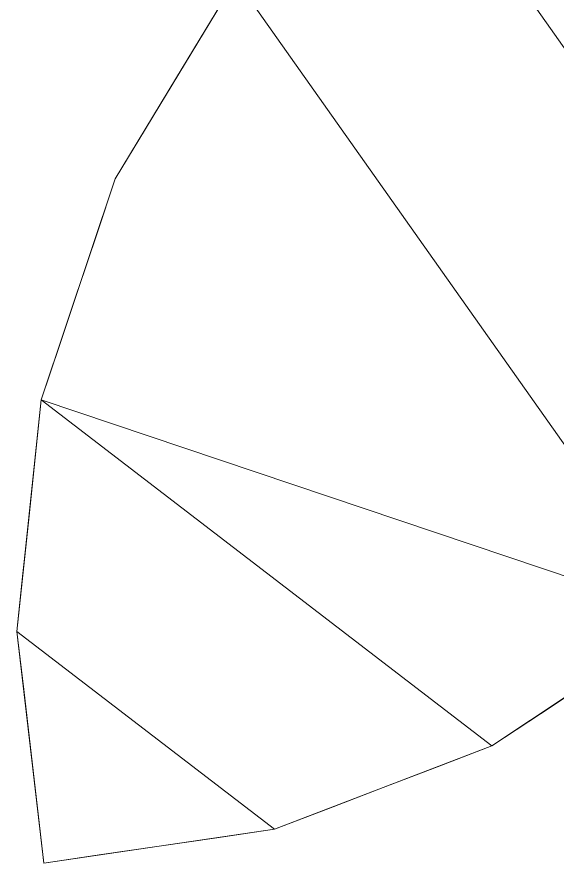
# Model space of a CAD drawing. Header units: inches. Extents: x -61 to 102, y -96 to 56.
# Drawn here: x 29.1 to 40.59, y -35.37 to -17.37 of the extents above; entities that cross this region are included whole.
import ezdxf

# ---------------------------------------------------------------- set-up
doc = ezdxf.new("R2010")
doc.units = ezdxf.units.IN
doc.header["$MEASUREMENT"] = 0
doc.layers.add('Def', color=159, linetype='Continuous', lineweight=9)

msp = doc.modelspace()

# ---------------------------------------------------------------- meshes
at = {"layer": 'Def', "color": 159}
mesh = msp.add_polyface(dxfattribs=at)
corners = [(51.433, -12.687, 31.7), (50.858, -7.762, 31.7), (45.952, -8.481, 31.7), (41.323, -10.255, 31.7), (37.192, -12.997, 31.7), (33.76, -16.575, 31.7), (31.192, -20.816, 31.7), (29.613, -25.515, 31.7), (29.098, -30.446, 31.7), (29.673, -35.371, 31.7), (34.578, -34.651, 31.7), (39.208, -32.878, 31.7), (43.339, -30.136, 31.7), (46.771, -26.558, 31.7), (49.339, -22.317, 31.7), (50.918, -17.618, 31.7)]
mesh.append_faces([[corners[k] for k in face] for face in [(12, 7, 11)]], dxfattribs={"vtx0": -1, "vtx1": -1, "color": 159})
mesh.append_faces([[corners[k] for k in face] for face in [(13, 4, 5, 12), (11, 7, 8, 10)]], dxfattribs={"vtx0": -1, "vtx2": -1, "color": 159})
mesh.append_faces([[corners[k] for k in face] for face in [(12, 5, 6, 7)]], dxfattribs={"vtx0": -1, "vtx3": -1, "color": 159})
mesh.append_faces([[corners[k] for k in face] for face in [(2, 3, 0, 1)]], dxfattribs={"vtx1": -1, "color": 159})
mesh.append_faces([[corners[k] for k in face] for face in [(14, 15, 4, 13)]], dxfattribs={"vtx1": -1, "vtx2": -1, "color": 159})
mesh.append_faces([[corners[k] for k in face] for face in [(3, 4, 15, 0)]], dxfattribs={"vtx1": -1, "vtx3": -1, "color": 159})
mesh.append_faces([[corners[k] for k in face] for face in [(8, 9, 10)]], dxfattribs={"vtx2": -1, "color": 159})
mesh = msp.add_polyface(dxfattribs=at)
corners = [(33.76, -16.575), (33.118, -17.635), (32.476, -18.695), (31.834, -19.755), (31.192, -20.816), (31.192, -20.816, 31.7), (33.76, -16.575, 31.7)]
mesh.append_faces([[corners[k] for k in face] for face in [(6, 1, 2), (2, 5, 6), (5, 2, 3)]], dxfattribs={"vtx0": -1, "vtx2": -1, "color": 159})
mesh.append_faces([[corners[k] for k in face] for face in [(6, 0, 1), (3, 4, 5)]], dxfattribs={"vtx2": -1, "color": 159})
mesh = msp.add_polyface(dxfattribs=at)
corners = [(31.192, -20.816), (30.797, -21.991), (30.403, -23.166), (30.008, -24.34), (29.613, -25.515), (29.613, -25.515, 31.7), (31.192, -20.816, 31.7)]
mesh.append_faces([[corners[k] for k in face] for face in [(6, 1, 2), (2, 5, 6)]], dxfattribs={"vtx0": -1, "vtx2": -1, "color": 159})
mesh.append_faces([[corners[k] for k in face] for face in [(6, 0, 1), (3, 4, 5, 2)]], dxfattribs={"vtx2": -1, "color": 159})
mesh = msp.add_polyface(dxfattribs=at)
corners = [(29.613, -25.515), (29.484, -26.748), (29.356, -27.981), (29.227, -29.214), (29.098, -30.446), (29.098, -30.446, 31.7), (29.613, -25.515, 31.7)]
mesh.append_faces([[corners[k] for k in face] for face in [(6, 1, 2), (2, 5, 6), (5, 2, 3)]], dxfattribs={"vtx0": -1, "vtx2": -1, "color": 159})
mesh.append_faces([[corners[k] for k in face] for face in [(6, 0, 1), (3, 4, 5)]], dxfattribs={"vtx2": -1, "color": 159})
mesh = msp.add_polyface(dxfattribs=at)
corners = [(39.208, -32.878), (40.241, -32.193), (41.274, -31.507), (42.306, -30.822), (43.339, -30.136), (43.339, -30.136, 31.7), (39.208, -32.878, 31.7)]
mesh.append_faces([[corners[k] for k in face] for face in [(6, 1, 2), (2, 5, 6), (5, 2, 3)]], dxfattribs={"vtx0": -1, "vtx2": -1, "color": 159})
mesh.append_faces([[corners[k] for k in face] for face in [(6, 0, 1), (3, 4, 5)]], dxfattribs={"vtx2": -1, "color": 159})
mesh = msp.add_polyface(dxfattribs=at)
corners = [(29.098, -30.446), (29.242, -31.677), (29.386, -32.909), (29.529, -34.14), (29.673, -35.371), (29.673, -35.371, 31.7), (29.098, -30.446, 31.7)]
mesh.append_faces([[corners[k] for k in face] for face in [(6, 1, 2), (2, 5, 6), (5, 2, 3)]], dxfattribs={"vtx0": -1, "vtx2": -1, "color": 159})
mesh.append_faces([[corners[k] for k in face] for face in [(6, 0, 1), (3, 4, 5)]], dxfattribs={"vtx2": -1, "color": 159})
mesh = msp.add_polyface(dxfattribs=at)
corners = [(34.578, -34.651), (35.736, -34.208), (36.893, -33.765), (38.051, -33.321), (39.208, -32.878), (39.208, -32.878, 31.7), (34.578, -34.651, 31.7)]
mesh.append_faces([[corners[k] for k in face] for face in [(6, 1, 2), (2, 5, 6), (5, 2, 3)]], dxfattribs={"vtx0": -1, "vtx2": -1, "color": 159})
mesh.append_faces([[corners[k] for k in face] for face in [(6, 0, 1), (3, 4, 5)]], dxfattribs={"vtx2": -1, "color": 159})
mesh = msp.add_polyface(dxfattribs=at)
corners = [(29.673, -35.371), (30.899, -35.191), (32.126, -35.011), (33.352, -34.831), (34.578, -34.651), (34.578, -34.651, 31.7), (29.673, -35.371, 31.7)]
mesh.append_faces([[corners[k] for k in face] for face in [(6, 1, 2), (2, 5, 6), (5, 2, 3)]], dxfattribs={"vtx0": -1, "vtx2": -1, "color": 159})
mesh.append_faces([[corners[k] for k in face] for face in [(6, 0, 1), (3, 4, 5)]], dxfattribs={"vtx2": -1, "color": 159})

doc.saveas('drawing.dxf')
